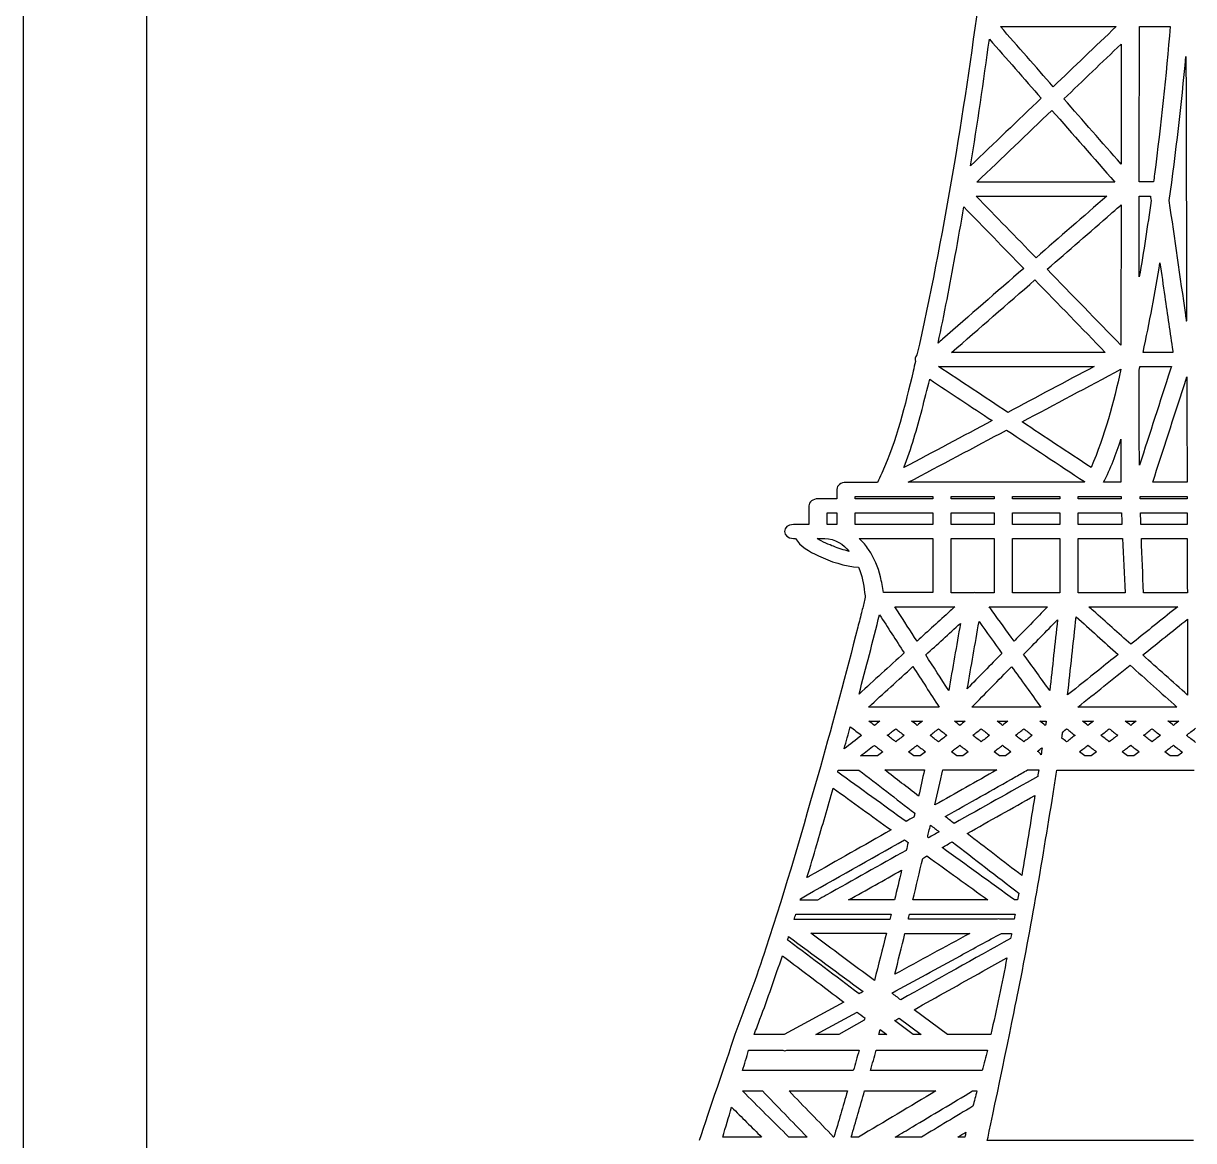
# Model space of a CAD drawing. Extents: x 385.5 to 423.8, y 888.2 to 956.4.
# Drawn here: x 385.51 to 404.66, y 905.11 to 923.4 of the extents above; entities that cross this region are included whole.
import ezdxf

# ---------------------------------------------------------------- set-up
doc = ezdxf.new("R2010")
doc.units = 0
doc.layers.add('Plan_1', color=7, linetype='CONTINUOUS')

msp = doc.modelspace()

# ---------------------------------------------------------------- linework, layer by layer
at = {"layer": 'Plan_1', "color": 7}
for p, q in [((385.51022, 888.181845), (385.51022, 956.445755)), ((387.52896, 889.787515), (387.52896, 954.839255)), ((401.50206, 923.352995), (403.39816, 923.352995)), ((401.50206, 923.352995), (401.50206, 923.352995)), ((403.39816, 923.352995), (403.39859, 923.352995)), ((403.39859, 923.352995), (403.39816, 923.352995)), ((403.39816, 923.352995), (403.39816, 923.352995)), ((403.77712, 923.350635), (403.78012, 923.353635)), ((403.78012, 923.353635), (404.28398, 923.353635)), ((404.28398, 923.353635), (404.2835, 923.353385)), ((401.32153, 923.146785), (401.32153, 923.146785)), ((404.53969, 922.863325), (404.53971, 922.863335)), ((402.54139, 922.167835), (402.54139, 922.167835)), ((402.34551, 921.979985), (402.34551, 921.979985)), ((403.37503, 920.806385), (401.11881, 920.806385)), ((403.77627, 920.807105), (403.77627, 920.921755)), ((404.0085, 920.807105), (403.77627, 920.807105)), ((401.10472, 920.575685), (403.24459, 920.575685)), ((401.10472, 920.575685), (401.10472, 920.575685)), ((403.77665, 920.575685), (403.96017, 920.575685)), ((400.90358, 920.400055), (400.90362, 920.400085)), ((403.47685, 920.431055), (403.47685, 920.431035)), ((403.96802, 920.501885), (403.96828, 920.501855)), ((402.26765, 919.377235), (402.26806, 919.377575)), ((402.06708, 919.202335), (402.06708, 919.202335)), ((404.1933, 918.931155), (404.19372, 918.931135)), ((404.55125, 918.530365), (404.55171, 918.527365)), ((404.55125, 918.530345), (404.55125, 918.530365)), ((404.55125, 918.527345), (404.55125, 918.530345)), ((404.55171, 918.527365), (404.55125, 918.527345)), ((403.47638, 918.460855), (403.47638, 918.132835)), ((403.21935, 918.015805), (400.70475, 918.015805)), ((404.32544, 918.015825), (403.83782, 918.015825)), ((400.48789, 917.785445), (403.03715, 917.785445)), ((400.48789, 917.785445), (400.48789, 917.785445)), ((403.47468, 917.738805), (403.47468, 917.738805)), ((403.78657, 917.784425), (404.30069, 917.784425)), ((404.28189, 917.726225), (404.28222, 917.726225)), ((400.34544, 917.576155), (400.34544, 917.576155)), ((404.55416, 917.614645), (404.55385, 917.614645)), ((400.21888, 917.082425), (400.21888, 917.082425)), ((401.60266, 916.743385), (401.60254, 916.743525)), ((403.47638, 916.593795), (403.47638, 916.593795)), ((399.48833, 915.888205), (398.9755, 915.888205)), ((400.25405, 915.888955), (399.99525, 915.888955)), ((402.87258, 915.888955), (400.25405, 915.888955)), ((402.87758, 915.898955), (402.87258, 915.888955)), ((402.87755, 915.899335), (402.87758, 915.898955)), ((403.47597, 915.888745), (403.19283, 915.888745)), ((404.55885, 915.888745), (403.99635, 915.888745)), ((398.82623, 915.618375), (398.51613, 915.618375)), ((398.82623, 915.772855), (398.82623, 915.618375)), ((399.12429, 915.618595), (399.12429, 915.657695)), ((399.12429, 915.657695), (399.1243, 915.657695)), ((400.31894, 915.618595), (399.12429, 915.618595)), ((399.1243, 915.657695), (399.57085, 915.657695)), ((399.62605, 915.657695), (400.39596, 915.657695)), ((400.39594, 915.618595), (400.31894, 915.618595)), ((400.69492, 915.657375), (401.39852, 915.657375)), ((400.69492, 915.618275), (400.69492, 915.657375)), ((400.69492, 915.657375), (400.69492, 915.657375)), ((401.39852, 915.618275), (400.69492, 915.618275)), ((401.39852, 915.657375), (401.39852, 915.618275)), ((401.69835, 915.657025), (402.47426, 915.657025)), ((401.69835, 915.617825), (401.69835, 915.657025)), ((401.69835, 915.657025), (401.69835, 915.657025)), ((402.47426, 915.617825), (401.69835, 915.617825)), ((402.47426, 915.657025), (402.47426, 915.617825)), ((402.7736, 915.618925), (402.7736, 915.658025)), ((402.7736, 915.658025), (402.77365, 915.658025)), ((403.47847, 915.618925), (402.7736, 915.618925)), ((402.77365, 915.658025), (403.43022, 915.658025)), ((403.43022, 915.658025), (403.47762, 915.658025)), ((403.78952, 915.657025), (404.55946, 915.657025)), ((403.78981, 915.657025), (403.78952, 915.657025)), ((404.55946, 915.617825), (403.79081, 915.617825)), ((404.55946, 915.657025), (404.55946, 915.617825)), ((398.36683, 915.503025), (398.36683, 915.199175)), ((398.6649, 915.388175), (398.82488, 915.388175)), ((398.6649, 915.199675), (398.6649, 915.388175)), ((398.6649, 915.388175), (398.6649, 915.388175)), ((398.82488, 915.388175), (398.82488, 915.199675)), ((399.1243, 915.387855), (400.39594, 915.387855)), ((399.1243, 915.199345), (399.1243, 915.387855)), ((399.1243, 915.387855), (399.1243, 915.387855)), ((400.39594, 915.387855), (400.39594, 915.199345)), ((400.69492, 915.387505), (401.39852, 915.387505)), ((400.69492, 915.199025), (400.69492, 915.387505)), ((400.69492, 915.387505), (400.69492, 915.387505)), ((401.39852, 915.387505), (401.39852, 915.199025)), ((401.69835, 915.387175), (402.47426, 915.387175)), ((401.69835, 915.198655), (401.69835, 915.387175)), ((401.69835, 915.387175), (401.69835, 915.387175)), ((402.47426, 915.387175), (402.47426, 915.198655)), ((402.77294, 915.199345), (402.77294, 915.387855)), ((402.77294, 915.387855), (402.90471, 915.387855)), ((402.90471, 915.387855), (402.90498, 915.387855)), ((402.90498, 915.387855), (403.48413, 915.387855)), ((403.79679, 915.387175), (404.55987, 915.387175)), ((403.79679, 915.387175), (403.79679, 915.387175)), ((398.26249, 915.199175), (398.11534, 915.199175)), ((398.36683, 915.199175), (398.26249, 915.199175)), ((398.82488, 915.199675), (398.6649, 915.199675)), ((400.3955, 915.199345), (399.1243, 915.199345)), ((400.39594, 915.199345), (400.3955, 915.199345)), ((401.39852, 915.199025), (400.69492, 915.199025)), ((402.47426, 915.198655), (401.69835, 915.198655)), ((403.49113, 915.199345), (402.77294, 915.199345)), ((404.56029, 915.198655), (403.80279, 915.198655)), ((398.11534, 914.968815), (398.14914, 914.968815)), ((398.50237, 914.969365), (398.62813, 914.969365)), ((398.62813, 914.969365), (398.62813, 914.969325)), ((399.19182, 914.968935), (399.19184, 914.968935)), ((399.19184, 914.968935), (400.39545, 914.968935)), ((400.39545, 914.968935), (400.39545, 914.081875)), ((400.69529, 914.081525), (400.69529, 914.968645)), ((400.69529, 914.968645), (401.39892, 914.968645)), ((401.39892, 914.968645), (401.39891, 914.968645)), ((401.69835, 914.081195), (401.69835, 914.968295)), ((401.69835, 914.968295), (402.42804, 914.968295)), ((402.42804, 914.968295), (402.47424, 914.968295)), ((402.47424, 914.968295), (402.47426, 914.968295)), ((402.47426, 914.968295), (402.47426, 914.081195)), ((402.77327, 914.080875), (402.77327, 914.967975)), ((402.77327, 914.967975), (403.50172, 914.967975)), ((403.50172, 914.967975), (403.50167, 914.967975)), ((403.81031, 914.968295), (404.56052, 914.968295)), ((404.56052, 914.968295), (404.56067, 914.968295)), ((400.23168, 914.081875), (399.58707, 914.081875)), ((400.39545, 914.081875), (400.23168, 914.081875)), ((401.06703, 914.081525), (400.69529, 914.081525)), ((401.39852, 914.081525), (401.08883, 914.081525)), ((401.39891, 914.081525), (401.39891, 914.081525)), ((402.47426, 914.081195), (401.69835, 914.081195)), ((403.54537, 914.080875), (402.77327, 914.080875)), ((404.56267, 914.081195), (403.84451, 914.081195)), ((399.5238, 913.721175), (399.52424, 913.721175)), ((399.77397, 913.851135), (399.77398, 913.851175)), ((399.77398, 913.851175), (400.75563, 913.851175)), ((401.3194, 913.851175), (401.31942, 913.851175)), ((401.31942, 913.851175), (402.27581, 913.851175)), ((402.74247, 913.684755), (402.74247, 913.684755)), ((402.94944, 913.851175), (403.92082, 913.851175)), ((402.94947, 913.851175), (402.94944, 913.851175)), ((403.92082, 913.851175), (404.40419, 913.851175)), ((400.84795, 913.579095), (400.84795, 913.579095)), ((401.15233, 913.608675), (401.15233, 913.608675)), ((402.4379, 913.636815), (402.4379, 913.636815)), ((403.83267, 913.061045), (403.83307, 913.061045)), ((400.07129, 912.870865), (400.07129, 912.870865)), ((401.68597, 912.869495), (401.68597, 912.869495)), ((403.62527, 912.894345), (403.62527, 912.894345)), ((400.49816, 912.207295), (399.34461, 912.207295)), ((402.16372, 912.207665), (401.03751, 912.207665)), ((404.39214, 912.207665), (402.76938, 912.207665)), ((399.35102, 911.976575), (399.52936, 911.976575)), ((399.35106, 911.976575), (399.35102, 911.976575)), ((400.04992, 911.977965), (400.22826, 911.977965)), ((400.04996, 911.977965), (400.04992, 911.977965)), ((400.74878, 911.976925), (400.92759, 911.976925)), ((400.74879, 911.976925), (400.74878, 911.976925)), ((401.4477, 911.977965), (401.62651, 911.977965)), ((401.44771, 911.977965), (401.4477, 911.977965)), ((402.14782, 911.977705), (402.25218, 911.977705)), ((402.25218, 911.977705), (402.25222, 911.977605)), ((402.84724, 911.977965), (403.02559, 911.977965)), ((402.84729, 911.977965), (402.84724, 911.977965)), ((403.54652, 911.977965), (403.54653, 911.977965)), ((403.54653, 911.977965), (403.72492, 911.977965)), ((404.24591, 911.977965), (404.42425, 911.977965)), ((404.24595, 911.977965), (404.24591, 911.977965)), ((399.04496, 911.885905), (399.04496, 911.885905)), ((400.48915, 911.851725), (400.48915, 911.851725)), ((402.24222, 911.912605), (402.23722, 911.908605)), ((402.58632, 911.851715), (402.58632, 911.851725)), ((399.4392, 911.581525), (399.43955, 911.581525)), ((399.65126, 911.745895), (399.65126, 911.745895)), ((400.13886, 911.582875), (400.13885, 911.582875)), ((401.04993, 911.745895), (401.04993, 911.745895)), ((401.53753, 911.582875), (401.53752, 911.582875)), ((401.74882, 911.745895), (401.74882, 911.745895)), ((402.93569, 911.582875), (402.93575, 911.582875)), ((403.14748, 911.745895), (403.14748, 911.745895)), ((403.63511, 911.582875), (403.6351, 911.582875)), ((403.84684, 911.745895), (403.84684, 911.745895)), ((404.33435, 911.582945), (404.33441, 911.582875)), ((399.24626, 911.407645), (399.21376, 911.407645)), ((399.49049, 911.407645), (399.25996, 911.407645)), ((400.18939, 911.408975), (400.08799, 911.408975)), ((400.70005, 911.476375), (400.70007, 911.476375)), ((400.88865, 911.408975), (400.78725, 911.408975)), ((401.58805, 911.408975), (401.48706, 911.408975)), ((402.18601, 911.543095), (402.18641, 911.543095)), ((402.98619, 911.408975), (402.88525, 911.408975)), ((403.68598, 911.408975), (403.58458, 911.408975)), ((404.40883, 911.409045), (404.28392, 911.409045)), ((398.84808, 911.176955), (399.18553, 911.176955)), ((399.60847, 911.178645), (400.25952, 911.178645)), ((400.25952, 911.178645), (400.25949, 911.178645)), ((400.56099, 911.178645), (401.44469, 911.178645)), ((400.56099, 911.178645), (400.56099, 911.178645)), ((401.94691, 911.178665), (402.12997, 911.178665)), ((402.42761, 911.177305), (402.42802, 911.177315)), ((402.42802, 911.177315), (403.16754, 911.177315)), ((403.16754, 911.177315), (404.67315, 911.177315)), ((398.76498, 910.880595), (398.76499, 910.880565)), ((400.10088, 910.471555), (400.10123, 910.471565)), ((400.35748, 910.275255), (400.35742, 910.275215)), ((400.59953, 910.415045), (400.59954, 910.415045)), ((400.95797, 910.137765), (400.95797, 910.138095)), ((398.49723, 909.955725), (398.49767, 909.955725)), ((399.93372, 910.035325), (399.93358, 910.035345)), ((400.54777, 909.908445), (400.54784, 909.908435)), ((400.30099, 909.770575), (400.30095, 909.770595)), ((401.80323, 909.161185), (401.80318, 909.160845)), ((398.50962, 909.047845), (398.22478, 909.047845)), ((399.76973, 909.048865), (399.01607, 909.048865)), ((399.01607, 909.048865), (399.01607, 909.048865)), ((401.29797, 909.049585), (400.07041, 909.049585)), ((401.78348, 909.049265), (401.73558, 909.049265)), ((399.69272, 908.732065), (398.12637, 908.732065)), ((398.15337, 908.817165), (398.15338, 908.817165)), ((398.15338, 908.817165), (399.71332, 908.817165)), ((401.43526, 908.733085), (399.99553, 908.733085)), ((400.01613, 908.818185), (401.74284, 908.818185)), ((401.72742, 908.733085), (401.51316, 908.733085)), ((401.74284, 908.818185), (401.74282, 908.818185)), ((398.03656, 908.450195), (398.03658, 908.450295)), ((398.39888, 908.503085), (399.63543, 908.503085)), ((398.39888, 908.503085), (398.39888, 908.503085)), ((399.93958, 908.502405), (399.93958, 908.502395)), ((401.51825, 908.502375), (401.51828, 908.502395)), ((401.51828, 908.502395), (401.6855, 908.502395)), ((397.93306, 908.136245), (397.93307, 908.136245)), ((398.93911, 907.378115), (397.96433, 906.846945)), ((398.481, 906.846615), (399.15594, 907.214445)), ((400.63631, 906.846615), (400.08882, 907.251495)), ((399.27351, 907.079045), (398.85861, 906.846625)), ((400.07258, 906.846615), (399.77105, 907.073565)), ((399.84285, 907.114065), (399.84289, 907.114085)), ((399.84289, 907.114085), (400.20431, 906.846635)), ((397.96433, 906.846945), (397.47213, 906.846925)), ((398.85861, 906.846625), (398.48097, 906.846665)), ((398.48097, 906.846665), (398.481, 906.846615)), ((398.48138, 906.846575), (398.48138, 906.846575)), ((399.51525, 906.846595), (399.53706, 906.927595)), ((399.64444, 906.846595), (399.51525, 906.846595)), ((399.53706, 906.927595), (399.64444, 906.846595)), ((400.20431, 906.846635), (400.07258, 906.846615)), ((400.6368, 906.846615), (400.63631, 906.846615)), ((401.34635, 906.846615), (400.6368, 906.846615)), ((397.38137, 906.587335), (397.94302, 906.587335)), ((398.00581, 906.587335), (399.18978, 906.587335)), ((398.00592, 906.587335), (398.00581, 906.587335)), ((399.47071, 906.587665), (401.23854, 906.587665)), ((399.47073, 906.587665), (399.47071, 906.587665)), ((401.23854, 906.587665), (401.28994, 906.587665)), ((397.33087, 906.254865), (397.28217, 906.254865)), ((399.09438, 906.254865), (397.33087, 906.254865)), ((401.20394, 906.255195), (399.37583, 906.255195)), ((397.28081, 905.922105), (397.60716, 905.922105)), ((397.60716, 905.922105), (397.60716, 905.922105)), ((398.04258, 905.922105), (398.99812, 905.922105)), ((398.04271, 905.922105), (398.04258, 905.922105)), ((399.28039, 905.921735), (400.44682, 905.921735)), ((399.28039, 905.921735), (399.28039, 905.921735)), ((401.0474, 905.921345), (401.0574, 905.921345)), ((401.0574, 905.921345), (401.1177, 905.921345)), ((397.10288, 905.655965), (397.10288, 905.655965)), ((400.06294, 905.333395), (400.06276, 905.333395)), ((397.06781, 905.165965), (396.9566, 905.165965)), ((397.59433, 905.165965), (397.06781, 905.165965)), ((398.33772, 905.166685), (398.03877, 905.166685)), ((398.77827, 905.166685), (398.77327, 905.166685)), ((399.18203, 905.166335), (399.06185, 905.166335)), ((400.21048, 905.166335), (399.78232, 905.166335)), ((400.21095, 905.165945), (400.21048, 905.166335)), ((400.91813, 905.166335), (400.80651, 905.166335)), ((400.93912, 905.245635), (400.93913, 905.245635)), ((401.83566, 905.108825), (401.28815, 905.108825)), ((404.66552, 905.108825), (401.83566, 905.108825))]:
    msp.add_line(p, q, dxfattribs=at)
for points in [[(401.15815, 923.871735), (400.90452, 921.945765), (400.56833, 919.876235), (400.13636, 917.974755)], [(402.36735, 922.366535), (402.07862, 922.695265), (401.79035, 923.024335), (401.50206, 923.352995)], [(403.39816, 923.352995), (403.05468, 923.024265), (402.71082, 922.695235), (402.36735, 922.366535)], [(403.77627, 920.921755), (403.77668, 921.731275), (403.77668, 922.541155), (403.77712, 923.350635)], [(404.2835, 923.353385), (404.2142, 922.546235), (404.12908, 921.740455), (404.0256, 920.935705)], [(401.01524, 921.073185), (401.12602, 921.763605), (401.22783, 922.454705), (401.32153, 923.146785)], [(401.32153, 923.146785), (401.60467, 922.824215), (401.88782, 922.501635), (402.17055, 922.179065)], [(402.54139, 922.167835), (402.85322, 922.466605), (403.16587, 922.765035), (403.47816, 923.064135)], [(403.47816, 923.064135), (403.47816, 922.409455), (403.4777, 921.755105), (403.4777, 921.100735)], [(404.26639, 920.503175), (404.37546, 921.288205), (404.46574, 922.075255), (404.53969, 922.863325)], [(404.53971, 922.863335), (404.54371, 921.418985), (404.54771, 919.974695), (404.55121, 918.530365)], [(402.17055, 922.179065), (401.78559, 921.810555), (401.40022, 921.442015), (401.01524, 921.073185)], [(403.4777, 921.100735), (403.16592, 921.456355), (402.85368, 921.811905), (402.54139, 922.167835)], [(401.11881, 920.806385), (401.5273, 921.197335), (401.93661, 921.588685), (402.34551, 921.979985)], [(402.34551, 921.979985), (402.68858, 921.588685), (403.03156, 921.197335), (403.37503, 920.806385)], [(404.0256, 920.935705), (404.0196, 920.892905), (404.0145, 920.849905), (404.0085, 920.807105)], [(402.08547, 919.566105), (401.75868, 919.902625), (401.43146, 920.239525), (401.10472, 920.575685)], [(403.24459, 920.575685), (402.85834, 920.239155), (402.47169, 919.902625), (402.08547, 919.566105)], [(403.77624, 919.252355), (403.77624, 919.693355), (403.77665, 920.134705), (403.77665, 920.575685)], [(403.96017, 920.575685), (403.95932, 920.567685), (403.95932, 920.560085), (403.96102, 920.551585)], [(400.76373, 919.601105), (400.81203, 919.867205), (400.85823, 920.133625), (400.90358, 920.400055)], [(400.90362, 920.400085), (401.23043, 920.063585), (401.55722, 919.727015), (401.88354, 919.390855)], [(403.31388, 920.288845), (403.36818, 920.336145), (403.42295, 920.383445), (403.47685, 920.431055)], [(403.47685, 920.431035), (403.47685, 919.774335), (403.47638, 919.117605), (403.47638, 918.460855)], [(403.96828, 920.501855), (403.91098, 920.084675), (403.84764, 919.668175), (403.77624, 919.252355)], [(403.96102, 920.551585), (403.96302, 920.535285), (403.96602, 920.518585), (403.96802, 920.501885)], [(404.53671, 918.628965), (404.44691, 919.253695), (404.35664, 919.878445), (404.26639, 920.503175)], [(402.26806, 919.377575), (402.61671, 919.681425), (402.96526, 919.984995), (403.31388, 920.288845)], [(400.48224, 918.169905), (400.58578, 918.645955), (400.67688, 919.123335), (400.76373, 919.601105)], [(403.83782, 918.015825), (403.94434, 918.503795), (404.03413, 918.994125), (404.1137, 919.485125)], [(404.1137, 919.485125), (404.1402, 919.300725), (404.1667, 919.115905), (404.1933, 918.931155)], [(401.88354, 919.390855), (401.44083, 919.004975), (400.99856, 918.619785), (400.55584, 918.233905)], [(403.47638, 918.132835), (403.07307, 918.547635), (402.67055, 918.962765), (402.26765, 919.377235)], [(400.70475, 918.015805), (401.15903, 918.411535), (401.61325, 918.806955), (402.06708, 919.202335)], [(402.06708, 919.202335), (402.45119, 918.806955), (402.83527, 918.411535), (403.21935, 918.015805)], [(404.19372, 918.931135), (404.23642, 918.633405), (404.27972, 918.335655), (404.32244, 918.037925)], [(404.55121, 918.530365), (404.54621, 918.562865), (404.54121, 918.595765), (404.53671, 918.628965)], [(400.55584, 918.233905), (400.53154, 918.212405), (400.50714, 918.191005), (400.48224, 918.169905)], [(400.13636, 917.974755), (400.10596, 917.944455), (400.09736, 917.901555), (400.11066, 917.864485)], [(404.32244, 918.037925), (404.32344, 918.030925), (404.32444, 918.023325), (404.32544, 918.015825)], [(400.07556, 917.711385), (399.94256, 917.150255), (399.80524, 916.579305), (399.56273, 916.039275)], [(400.11066, 917.864485), (400.09866, 917.813485), (400.08756, 917.762435), (400.07556, 917.711385)], [(401.62262, 917.033445), (401.24452, 917.283895), (400.86602, 917.535025), (400.48789, 917.785445)], [(403.03715, 917.785445), (402.56578, 917.534985), (402.09443, 917.283855), (401.62262, 917.033445)], [(401.85705, 916.878585), (402.39642, 917.165085), (402.93533, 917.451935), (403.47468, 917.738805)], [(403.47468, 917.738805), (403.35196, 917.197425), (403.21297, 916.651285), (402.98668, 916.130325)], [(403.77466, 916.706425), (403.77466, 917.049075), (403.77507, 917.392075), (403.77507, 917.734725)], [(403.77507, 917.734725), (403.77907, 917.751425), (403.78207, 917.767725), (403.78657, 917.784425)], [(404.28222, 917.726225), (404.11456, 917.207655), (403.94732, 916.688705), (403.77966, 916.170135)], [(404.30069, 917.784425), (404.29469, 917.765025), (404.28829, 917.745625), (404.28189, 917.726225)], [(400.21927, 917.082425), (400.26337, 917.246755), (400.30527, 917.411455), (400.34544, 917.576155)], [(400.34544, 917.576155), (400.68632, 917.350225), (401.02724, 917.124605), (401.36816, 916.898675)], [(404.50836, 917.472395), (404.52336, 917.519995), (404.53866, 917.567395), (404.55416, 917.614645)], [(404.55385, 917.614645), (404.55585, 917.039225), (404.55685, 916.464175), (404.55885, 915.888745)], [(403.99635, 915.888745), (404.16705, 916.416505), (404.33728, 916.944645), (404.50836, 917.472395)], [(399.92076, 916.128975), (400.04992, 916.440655), (400.13376, 916.767655), (400.21927, 917.082425)], [(401.36816, 916.898675), (400.88611, 916.642105), (400.40317, 916.385545), (399.92076, 916.128975)], [(402.98668, 916.130325), (402.60986, 916.379735), (402.23345, 916.629155), (401.85705, 916.878585)], [(399.99525, 915.888955), (400.5312, 916.173735), (401.06715, 916.458545), (401.60266, 916.743385)], [(401.60254, 916.743525), (402.02769, 916.462125), (402.45243, 916.180705), (402.87755, 915.899335)], [(403.19283, 915.888745), (403.30749, 916.117425), (403.39859, 916.353925), (403.47638, 916.593795)], [(403.47638, 916.593795), (403.47597, 916.358695), (403.47597, 916.123875), (403.47597, 915.888745)], [(403.77966, 916.170135), (403.77666, 916.348775), (403.77466, 916.527425), (403.77466, 916.706425)], [(399.56273, 916.039275), (399.53413, 915.975675), (399.51313, 915.931775), (399.48833, 915.888205)], [(398.9755, 915.888205), (398.8943, 915.888205), (398.82623, 915.835805), (398.82623, 915.772855)], [(398.51613, 915.618375), (398.43483, 915.618375), (398.36683, 915.565575), (398.36683, 915.503025)], [(399.57085, 915.657695), (399.58925, 915.654695), (399.60855, 915.654695), (399.62605, 915.657695)], [(400.39596, 915.657695), (400.39596, 915.644795), (400.39596, 915.631895), (400.39594, 915.618595)], [(403.47762, 915.658025), (403.47806, 915.645125), (403.47847, 915.632125), (403.47847, 915.618925)], [(403.79081, 915.617825), (403.7904, 915.631125), (403.78994, 915.644025), (403.78981, 915.657025)], [(403.48413, 915.387855), (403.48613, 915.325155), (403.48913, 915.261955), (403.49113, 915.199345)], [(403.80279, 915.198655), (403.80079, 915.261655), (403.79879, 915.324555), (403.79679, 915.387175)], [(404.55987, 915.387175), (404.56029, 915.324575), (404.56029, 915.261295), (404.56029, 915.198655)], [(398.11534, 915.199175), (397.92239, 915.199175), (397.92239, 914.968815), (398.11534, 914.968815)], [(398.14914, 914.968815), (398.21844, 914.844265), (398.37581, 914.753415), (398.5247, 914.682665)], [(398.77227, 914.840395), (398.70597, 914.866295), (398.5858, 914.911895), (398.50237, 914.969365)], [(398.62813, 914.969325), (398.80222, 914.965325), (398.93184, 914.871325), (399.0255, 914.757695)], [(399.0255, 914.757695), (398.9374, 914.779795), (398.85187, 914.809695), (398.77227, 914.840395)], [(399.34582, 914.788275), (399.30432, 914.852275), (399.25252, 914.913825), (399.19182, 914.968935)], [(401.39891, 914.968645), (401.39891, 914.672925), (401.39891, 914.377245), (401.39852, 914.081525)], [(403.50167, 914.967975), (403.51537, 914.672255), (403.53247, 914.376245), (403.54537, 914.080875)], [(403.84451, 914.081195), (403.83261, 914.377245), (403.82101, 914.672925), (403.81031, 914.968295)], [(404.56067, 914.968295), (404.56152, 914.672595), (404.56167, 914.376895), (404.56267, 914.081195)], [(398.5247, 914.682665), (398.71715, 914.591465), (398.95152, 914.515585), (399.18164, 914.496495)], [(399.53877, 914.343225), (399.50457, 914.498025), (399.43734, 914.648115), (399.34582, 914.788275)], [(399.18164, 914.496495), (399.23894, 914.363815), (399.26804, 914.224645), (399.28004, 914.085445)], [(399.58707, 914.081875), (399.58007, 914.170975), (399.55677, 914.262535), (399.53877, 914.343225)], [(399.28004, 914.085445), (399.28304, 914.049645), (399.29454, 914.014345), (399.28604, 913.979965)], [(401.08883, 914.081525), (401.08183, 914.082225), (401.07433, 914.082225), (401.06703, 914.081525)], [(399.28604, 913.979965), (399.26974, 913.914365), (399.25264, 913.848925), (399.23604, 913.783275)], [(399.23604, 913.783275), (399.21374, 913.694175), (399.19114, 913.604995), (399.16844, 913.515845)], [(399.18849, 912.420645), (399.30354, 912.853825), (399.4156, 913.287305), (399.5238, 913.721175)], [(399.52424, 913.721175), (399.65852, 913.512575), (399.79288, 913.303655), (399.92714, 913.094725)], [(399.81757, 913.783435), (399.80297, 913.806235), (399.78857, 913.828735), (399.77397, 913.851135)], [(400.13756, 913.286655), (400.03104, 913.452035), (399.92412, 913.618065), (399.81757, 913.783435)], [(400.68183, 913.783275), (400.50014, 913.617965), (400.31887, 913.451995), (400.13756, 913.286655)], [(400.75563, 913.851175), (400.73123, 913.828375), (400.70643, 913.805875), (400.68183, 913.783275)], [(401.3682, 913.783475), (401.3523, 913.806275), (401.3361, 913.828775), (401.3194, 913.851175)], [(401.72578, 913.289075), (401.6064, 913.454105), (401.48752, 913.618805), (401.3682, 913.783475)], [(402.20951, 913.783475), (402.21051, 913.783475), (401.79157, 913.356285), (401.72578, 913.289075)], [(402.27581, 913.851175), (402.25401, 913.828375), (402.23171, 913.805875), (402.20951, 913.783475)], [(402.6026, 912.406375), (402.6496, 912.832395), (402.6958, 913.258405), (402.74247, 913.684755)], [(402.74247, 913.684755), (402.97172, 913.479575), (403.20058, 913.275095), (403.42934, 913.069895)], [(403.02517, 913.783475), (402.99997, 913.806275), (402.97467, 913.828775), (402.94947, 913.851175)], [(403.6368, 913.235975), (403.43323, 913.418355), (403.22875, 913.601105), (403.02517, 913.783475)], [(404.31989, 913.783475), (404.09231, 913.601105), (403.86479, 913.418355), (403.6368, 913.235975)], [(404.40419, 913.851175), (404.37589, 913.828375), (404.34769, 913.805875), (404.31989, 913.783475)], [(399.16844, 913.515845), (398.97254, 912.752245), (398.76855, 911.989715), (398.5564, 911.228865)], [(400.28135, 913.062385), (400.47023, 913.234765), (400.65864, 913.406755), (400.84795, 913.579095)], [(400.84795, 913.579095), (400.78425, 913.212475), (400.72013, 912.845835), (400.65645, 912.479175)], [(400.96091, 912.508795), (401.02461, 912.875275), (401.08837, 913.242075), (401.15233, 913.608675)], [(401.15233, 913.608675), (401.27758, 913.435185), (401.40285, 913.261415), (401.5281, 913.087925)], [(401.88316, 913.070555), (402.06793, 913.259405), (402.25271, 913.447925), (402.4379, 913.636815)], [(402.4379, 913.636815), (402.3956, 913.250595), (402.3532, 912.864375), (402.31086, 912.478165)], [(403.83307, 913.061045), (404.07686, 913.256725), (404.32071, 913.452005), (404.56453, 913.648025)], [(404.56453, 913.648025), (404.56541, 913.371375), (404.56553, 913.094725), (404.56653, 912.818075)], [(399.92714, 913.094725), (399.68077, 912.870145), (399.4344, 912.645555), (399.18849, 912.420645)], [(400.65645, 912.479175), (400.53154, 912.673455), (400.40624, 912.868125), (400.28135, 913.062385)], [(401.5281, 913.087925), (401.33902, 912.894995), (401.14996, 912.701745), (400.96091, 912.508795)], [(402.31086, 912.478165), (402.16841, 912.675525), (402.02555, 912.873205), (401.88316, 913.070555)], [(403.42934, 913.069895), (403.3233, 912.984495), (403.21721, 912.899425), (403.11115, 912.814345)], [(404.56753, 912.403275), (404.32291, 912.622425), (404.07736, 912.841555), (403.83267, 913.061045)], [(399.34461, 912.207295), (399.58668, 912.428495), (399.82878, 912.649345), (400.07129, 912.870865)], [(400.07129, 912.870865), (400.21376, 912.649675), (400.35572, 912.428495), (400.49816, 912.207295)], [(401.03751, 912.207665), (401.25353, 912.428145), (401.46949, 912.648975), (401.68597, 912.869495)], [(401.68597, 912.869495), (401.84548, 912.649015), (402.00415, 912.428185), (402.16372, 912.207665)], [(403.11115, 912.814345), (402.94177, 912.678225), (402.77198, 912.542475), (402.6026, 912.406375)], [(402.76938, 912.207665), (403.05468, 912.436295), (403.33994, 912.665665), (403.62527, 912.894345)], [(403.62527, 912.894345), (403.88101, 912.665665), (404.13683, 912.436295), (404.39214, 912.207665)], [(404.56653, 912.818075), (404.56694, 912.679945), (404.5674, 912.541445), (404.56753, 912.403275)], [(399.43996, 911.907475), (399.41046, 911.930275), (399.38056, 911.953375), (399.35106, 911.976575)], [(399.52936, 911.976575), (399.49986, 911.953475), (399.46996, 911.930675), (399.43996, 911.907475)], [(400.13936, 911.908865), (400.10946, 911.931665), (400.07946, 911.954765), (400.04996, 911.977965)], [(400.22826, 911.977965), (400.19876, 911.954865), (400.16886, 911.932065), (400.13936, 911.908865)], [(400.83819, 911.907825), (400.80869, 911.930625), (400.77829, 911.953725), (400.74879, 911.976925)], [(400.92759, 911.976925), (400.89769, 911.953825), (400.86809, 911.930925), (400.83819, 911.907825)], [(401.53761, 911.908865), (401.50761, 911.931665), (401.47771, 911.954765), (401.44771, 911.977965)], [(401.62651, 911.977965), (401.59661, 911.954865), (401.56711, 911.932065), (401.53761, 911.908865)], [(402.23722, 911.908605), (402.20772, 911.931405), (402.17782, 911.954505), (402.14782, 911.977705)], [(402.25222, 911.977605), (402.24922, 911.955805), (402.24522, 911.934005), (402.24222, 911.912605)], [(402.93619, 911.908865), (402.90669, 911.931665), (402.87679, 911.954765), (402.84729, 911.977965)], [(403.02559, 911.977965), (402.99609, 911.954865), (402.96569, 911.932065), (402.93619, 911.908865)], [(403.63552, 911.908865), (403.60602, 911.931665), (403.57602, 911.954765), (403.54652, 911.977965)], [(403.72492, 911.977965), (403.69502, 911.954865), (403.66502, 911.932065), (403.63552, 911.908865)], [(404.33485, 911.908865), (404.30535, 911.931665), (404.27545, 911.954765), (404.24595, 911.977965)], [(404.42425, 911.977965), (404.39475, 911.954865), (404.36485, 911.932065), (404.33485, 911.908865)], [(398.94596, 911.526415), (398.97886, 911.646195), (399.01226, 911.765945), (399.04496, 911.885905)], [(399.04496, 911.885905), (399.10646, 911.838705), (399.16756, 911.791405), (399.22866, 911.744215)], [(399.65126, 911.745895), (399.69746, 911.781295), (399.74366, 911.816995), (399.78941, 911.852375)], [(399.78941, 911.852375), (399.83561, 911.816975), (399.88141, 911.781275), (399.92761, 911.745895)], [(400.35101, 911.745195), (400.39721, 911.780595), (400.44301, 911.816295), (400.48915, 911.851725)], [(400.48915, 911.851725), (400.53495, 911.816325), (400.58115, 911.780625), (400.62732, 911.745195)], [(401.04993, 911.745895), (401.09613, 911.781295), (401.14193, 911.816995), (401.18807, 911.852375)], [(401.18807, 911.852375), (401.23427, 911.816975), (401.27967, 911.781275), (401.32581, 911.745895)], [(401.74882, 911.745895), (401.79502, 911.781295), (401.84082, 911.816995), (401.88699, 911.852375)], [(401.88699, 911.852375), (401.93319, 911.816975), (401.97889, 911.781275), (402.02514, 911.745895)], [(402.50842, 911.699265), (402.52382, 911.796065), (402.49942, 911.785565), (402.58632, 911.851715)], [(402.58632, 911.851725), (402.63252, 911.816325), (402.67832, 911.780625), (402.72447, 911.745195)], [(403.14748, 911.745895), (403.19328, 911.781295), (403.23948, 911.816995), (403.28522, 911.852375)], [(403.28522, 911.852375), (403.33142, 911.816975), (403.37722, 911.781275), (403.42337, 911.745895)], [(403.84684, 911.745895), (403.89304, 911.781295), (403.93884, 911.816995), (403.98458, 911.852375)], [(403.98458, 911.852375), (404.03078, 911.816975), (404.07698, 911.781275), (404.12272, 911.745895)], [(404.54615, 911.744875), (404.59575, 911.783675), (404.64624, 911.821775), (404.69586, 911.860545)], [(399.22866, 911.744215), (399.13456, 911.671715), (399.04046, 911.598895), (398.94596, 911.526415)], [(399.21376, 911.407645), (399.28906, 911.465545), (399.36434, 911.523655), (399.4392, 911.581525)], [(399.43955, 911.581525), (399.48575, 911.546125), (399.53145, 911.510425), (399.57769, 911.475045)], [(399.78941, 911.639725), (399.74361, 911.675125), (399.69751, 911.710825), (399.65126, 911.745895)], [(399.92761, 911.745895), (399.88141, 911.710495), (399.83521, 911.675095), (399.78941, 911.639725)], [(400.00069, 911.476375), (400.04689, 911.511775), (400.09269, 911.547475), (400.13886, 911.582875)], [(400.13885, 911.582875), (400.18465, 911.547475), (400.23085, 911.511775), (400.27659, 911.476375)], [(400.48915, 911.639065), (400.44295, 911.674465), (400.39725, 911.710165), (400.35101, 911.745195)], [(400.62732, 911.745195), (400.58112, 911.709795), (400.53492, 911.674495), (400.48915, 911.639065)], [(400.70007, 911.476375), (400.74627, 911.511775), (400.79197, 911.547475), (400.83821, 911.582875)], [(400.83821, 911.582875), (400.88441, 911.547475), (400.93011, 911.511775), (400.97595, 911.476375)], [(401.18807, 911.639725), (401.14187, 911.675125), (401.09617, 911.710825), (401.04993, 911.745895)], [(401.32581, 911.745895), (401.27961, 911.710495), (401.23391, 911.675095), (401.18807, 911.639725)], [(401.39936, 911.476375), (401.44556, 911.511775), (401.49136, 911.547475), (401.53753, 911.582875)], [(401.53752, 911.582875), (401.58372, 911.547475), (401.62952, 911.511775), (401.67525, 911.476375)], [(401.88699, 911.639725), (401.84079, 911.675125), (401.79499, 911.710825), (401.74882, 911.745895)], [(402.02514, 911.745895), (401.97894, 911.710495), (401.93314, 911.675095), (401.88699, 911.639725)], [(402.58632, 911.639065), (402.56022, 911.659165), (402.53462, 911.679165), (402.50842, 911.699265)], [(402.72447, 911.745195), (402.67827, 911.709795), (402.63257, 911.674495), (402.58632, 911.639065)], [(402.79795, 911.476375), (402.84375, 911.511775), (402.88995, 911.547475), (402.93569, 911.582875)], [(402.93575, 911.582875), (402.98195, 911.547475), (403.02815, 911.511775), (403.07389, 911.476375)], [(403.28522, 911.639725), (403.23902, 911.675125), (403.19332, 911.710825), (403.14748, 911.745895)], [(403.42337, 911.745895), (403.37717, 911.710495), (403.33137, 911.675095), (403.28522, 911.639725)], [(403.49738, 911.476375), (403.54358, 911.511775), (403.58928, 911.547475), (403.63511, 911.582875)], [(403.6351, 911.582875), (403.6813, 911.547475), (403.7271, 911.511775), (403.77328, 911.476375)], [(403.98458, 911.639725), (403.93878, 911.675125), (403.89258, 911.710825), (403.84684, 911.745895)], [(404.12272, 911.745895), (404.07652, 911.710495), (404.03072, 911.675095), (403.98458, 911.639725)], [(404.19662, 911.476445), (404.24282, 911.511845), (404.28902, 911.547545), (404.33435, 911.582945)], [(404.33441, 911.582875), (404.38451, 911.544475), (404.43447, 911.505975), (404.48453, 911.467545)], [(404.69586, 911.629515), (404.64626, 911.668315), (404.59577, 911.706815), (404.54615, 911.744875)], [(399.25996, 911.407645), (399.25596, 911.407985), (399.25096, 911.407985), (399.24626, 911.407645)], [(399.57769, 911.475045), (399.54859, 911.452545), (399.51959, 911.430145), (399.49049, 911.407645)], [(400.08799, 911.408975), (400.05889, 911.431475), (400.02979, 911.453875), (400.00069, 911.476375)], [(400.27659, 911.476375), (400.24749, 911.453875), (400.21839, 911.431475), (400.18939, 911.408975)], [(400.78725, 911.408975), (400.75815, 911.431475), (400.72955, 911.453875), (400.70005, 911.476375)], [(400.97595, 911.476375), (400.94685, 911.453875), (400.91735, 911.431475), (400.88865, 911.408975)], [(401.48706, 911.408975), (401.45756, 911.431475), (401.42886, 911.453875), (401.39936, 911.476375)], [(401.67525, 911.476375), (401.64615, 911.453875), (401.61705, 911.431475), (401.58805, 911.408975)], [(402.10861, 911.483195), (402.13421, 911.502895), (402.16041, 911.522995), (402.18601, 911.543095)], [(402.16891, 911.428095), (402.15561, 911.451195), (402.13421, 911.470595), (402.10861, 911.483195)], [(402.18641, 911.543095), (402.18041, 911.504595), (402.17481, 911.466495), (402.16891, 911.428095)], [(402.88525, 911.408975), (402.85615, 911.431475), (402.82705, 911.453875), (402.79795, 911.476375)], [(403.07389, 911.476375), (403.04479, 911.453875), (403.01579, 911.431475), (402.98619, 911.408975)], [(403.58458, 911.408975), (403.55548, 911.431475), (403.52648, 911.453875), (403.49738, 911.476375)], [(403.77328, 911.476375), (403.74378, 911.453875), (403.71508, 911.431475), (403.68598, 911.408975)], [(404.28392, 911.409045), (404.25482, 911.431545), (404.22572, 911.453945), (404.19662, 911.476445)], [(404.48453, 911.467545), (404.45933, 911.448145), (404.43403, 911.428745), (404.40883, 911.409045)], [(398.5564, 911.228865), (398.26963, 910.234445), (397.98968, 909.246595), (397.66415, 908.258955)], [(398.83908, 911.143255), (398.84208, 911.154455), (398.84508, 911.165755), (398.84808, 911.176955)], [(399.95798, 910.334065), (399.585, 910.603915), (399.21201, 910.873415), (398.83908, 911.143255)], [(399.18553, 911.176955), (399.49092, 910.941485), (399.7959, 910.706355), (400.10088, 910.471555)], [(400.16409, 910.750615), (399.9789, 910.893165), (399.79371, 911.035745), (399.60847, 911.178645)], [(400.25949, 911.178645), (400.22739, 911.035745), (400.19619, 910.893165), (400.16409, 910.750615)], [(401.44469, 911.178645), (401.10678, 910.987395), (400.76974, 910.795825), (400.43186, 910.604595)], [(400.43186, 910.604595), (400.47596, 910.795845), (400.51866, 910.987095), (400.56099, 911.178645)], [(400.59954, 910.415045), (400.98535, 910.633525), (401.37115, 910.852285), (401.75698, 911.070795)], [(402.11327, 911.070795), (401.65688, 910.814915), (401.20094, 910.558995), (400.74453, 910.303115)], [(401.75698, 911.070795), (401.82028, 911.106495), (401.88357, 911.142295), (401.94691, 911.178665)], [(402.12997, 911.178665), (402.12397, 911.142565), (402.11887, 911.106565), (402.11327, 911.070795)], [(402.38271, 910.895555), (402.39771, 910.989155), (402.41261, 911.083405), (402.42761, 911.177305)], [(398.49767, 909.955725), (398.58837, 910.263655), (398.67727, 910.571995), (398.76498, 910.880595)], [(398.76499, 910.880565), (399.08065, 910.651895), (399.39716, 910.423575), (399.71242, 910.195245)], [(401.77791, 907.466935), (402.00592, 908.606505), (402.20007, 909.750535), (402.38271, 910.895555)], [(400.95797, 910.138095), (401.32709, 910.345295), (401.69665, 910.552175), (402.06575, 910.759115)], [(402.06575, 910.759115), (401.99735, 910.322215), (401.92678, 909.885265), (401.85233, 909.448715)], [(400.10123, 910.471565), (400.09623, 910.450065), (400.09123, 910.428665), (400.08673, 910.407265)], [(400.08673, 910.407265), (400.04353, 910.383065), (400.00033, 910.358565), (399.95798, 910.334065)], [(400.33308, 910.170115), (400.34108, 910.205015), (400.34928, 910.240315), (400.35748, 910.275255)], [(400.35742, 910.275215), (400.40492, 910.238515), (400.45232, 910.202115), (400.5003, 910.165315)], [(400.74453, 910.303115), (400.69623, 910.340215), (400.64743, 910.377615), (400.59953, 910.415045)], [(399.71242, 910.195245), (399.2697, 909.944125), (398.82699, 909.692995), (398.38389, 909.441895)], [(400.31208, 910.078915), (400.31908, 910.109215), (400.32618, 910.139515), (400.33308, 910.170115)], [(400.32708, 910.068015), (400.32208, 910.072015), (400.31708, 910.075015), (400.31208, 910.078915)], [(400.5003, 910.165315), (400.4426, 910.132615), (400.38523, 910.100315), (400.32708, 910.068015)], [(401.85233, 909.448715), (401.55421, 909.678395), (401.25608, 909.908065), (400.95797, 910.137765)], [(398.23178, 909.070645), (398.79899, 909.392175), (399.3661, 909.713725), (399.93372, 910.035325)], [(398.33599, 909.414695), (398.39029, 909.595025), (398.44421, 909.775395), (398.49723, 909.955725)], [(399.96138, 909.861775), (399.52508, 909.616815), (399.08793, 909.371795), (398.65124, 909.127145)], [(399.93358, 910.035345), (399.95328, 910.021345), (399.97248, 910.007445), (399.99218, 909.993145)], [(399.99218, 909.993145), (399.98188, 909.949245), (399.97208, 909.905745), (399.96138, 909.861775)], [(401.73558, 909.049265), (401.3395, 909.335765), (400.94383, 909.621925), (400.54777, 909.908445)], [(400.54784, 909.908435), (400.60304, 909.939435), (400.6582, 909.970435), (400.71338, 910.001335)], [(400.71338, 910.001335), (401.07653, 909.721285), (401.44006, 909.441235), (401.80323, 909.161185)], [(400.07041, 909.049585), (400.12431, 909.276555), (400.17779, 909.503835), (400.23039, 909.730775)], [(400.23039, 909.730775), (400.25349, 909.744375), (400.27749, 909.757375), (400.30099, 909.770575)], [(400.30095, 909.770595), (400.6333, 909.530385), (400.96562, 909.289795), (401.29797, 909.049585)], [(399.01607, 909.048865), (399.30606, 909.211175), (399.59564, 909.373825), (399.88522, 909.536125)], [(399.88522, 909.536125), (399.84672, 909.373455), (399.80862, 909.211175), (399.76973, 909.048865)], [(398.38389, 909.441895), (398.36809, 909.432895), (398.35179, 909.423795), (398.33599, 909.414695)], [(398.65124, 909.127145), (398.60424, 909.100545), (398.55674, 909.074045), (398.50962, 909.047845)], [(401.80318, 909.160845), (401.79618, 909.123745), (401.78998, 909.086345), (401.78348, 909.049265)], [(398.22478, 909.047845), (398.22778, 909.054845), (398.22978, 909.062745), (398.23178, 909.070645)], [(398.12637, 908.732065), (398.13537, 908.760265), (398.14427, 908.788865), (398.15337, 908.817165)], [(399.71332, 908.817165), (399.70732, 908.788965), (399.69962, 908.760365), (399.69272, 908.732065)], [(399.99553, 908.733085), (400.00253, 908.761285), (400.00923, 908.789885), (400.01613, 908.818185)], [(401.51316, 908.733085), (401.48916, 908.739085), (401.46266, 908.740085), (401.43526, 908.733085)], [(401.74282, 908.818185), (401.73782, 908.789885), (401.73252, 908.761385), (401.72742, 908.733085)], [(398.01866, 908.394395), (398.02466, 908.413095), (398.03066, 908.431495), (398.03656, 908.450195)], [(398.04386, 908.375395), (398.03486, 908.381395), (398.02716, 908.387995), (398.01866, 908.394395)], [(398.03658, 908.450295), (398.44253, 908.149845), (398.84883, 907.849745), (399.25477, 907.549265)], [(399.18847, 907.513165), (398.80694, 907.800695), (398.42539, 908.088215), (398.04386, 908.375395)], [(399.44166, 907.731295), (399.09404, 907.988855), (398.74632, 908.245675), (398.39888, 908.503085)], [(399.63543, 908.503085), (399.57173, 908.245485), (399.50714, 907.988585), (399.44166, 907.731295)], [(399.7736, 907.833095), (399.8297, 908.055995), (399.88522, 908.279175), (399.93958, 908.502405)], [(401.00128, 908.502245), (400.59207, 908.279075), (400.18284, 908.056285), (399.7736, 907.833095)], [(401.6701, 908.420695), (401.07042, 908.085215), (400.47076, 907.749655), (399.87196, 907.413825)], [(399.93958, 908.502395), (400.29374, 908.502395), (400.64702, 908.502395), (401.00128, 908.502245)], [(400.84714, 908.136575), (401.07083, 908.258745), (401.29454, 908.380545), (401.51825, 908.502375)], [(401.6855, 908.502395), (401.6805, 908.475195), (401.6755, 908.447995), (401.6701, 908.420695)], [(397.66415, 908.258955), (397.50804, 907.784975), (397.33438, 907.315045), (397.15475, 906.846475)], [(397.56693, 907.097045), (397.69652, 907.441765), (397.8176, 907.788145), (397.93306, 908.136245)], [(397.93307, 908.136245), (398.26841, 907.883435), (398.60421, 907.630965), (398.93911, 907.378115)], [(399.72307, 907.523745), (400.09775, 907.727915), (400.47246, 907.932395), (400.84714, 908.136575)], [(401.21465, 907.881715), (401.34594, 907.955215), (401.47729, 908.028715), (401.609, 908.102195)], [(401.609, 908.102195), (401.5273, 907.682645), (401.44052, 907.264095), (401.34635, 906.846615)], [(400.08882, 907.251495), (400.46394, 907.461815), (400.83904, 907.671745), (401.21465, 907.881715)], [(399.25477, 907.549265), (399.23257, 907.537365), (399.21027, 907.525165), (399.18847, 907.513165)], [(399.87196, 907.413825), (399.82236, 907.450525), (399.77276, 907.486925), (399.72307, 907.523745)], [(401.28815, 905.108825), (401.33435, 905.315355), (401.73645, 907.259725), (401.77791, 907.466935)], [(399.15594, 907.214445), (399.19874, 907.182445), (399.24104, 907.150445), (399.28381, 907.118145)], [(397.47213, 906.846925), (397.50373, 906.930225), (397.53533, 907.013425), (397.56693, 907.097045)], [(399.28381, 907.118145), (399.28081, 907.104845), (399.27681, 907.091945), (399.27351, 907.079045)], [(399.77105, 907.073565), (399.79505, 907.087165), (399.81895, 907.100465), (399.84285, 907.114065)], [(397.15475, 906.846475), (396.99266, 906.341525), (396.73431, 905.614345), (396.57389, 905.108715)], [(397.28217, 906.254865), (397.31517, 906.365795), (397.34847, 906.476385), (397.38137, 906.587335)], [(397.94302, 906.587335), (397.96222, 906.579335), (397.98322, 906.579335), (398.00592, 906.587335)], [(399.18978, 906.587335), (399.15818, 906.476405), (399.12598, 906.365815), (399.09438, 906.254865)], [(399.37583, 906.255195), (399.40743, 906.366115), (399.43913, 906.476715), (399.47073, 906.587665)], [(401.28994, 906.587665), (401.26164, 906.476735), (401.23304, 906.366185), (401.20394, 906.255195)], [(398.03877, 905.166685), (397.78596, 905.418505), (397.53359, 905.670285), (397.28081, 905.922105)], [(397.60716, 905.922105), (397.85098, 905.670635), (398.09439, 905.418505), (398.33772, 905.166685)], [(398.77327, 905.166685), (398.52948, 905.418505), (398.28607, 905.670285), (398.04271, 905.922105)], [(398.99812, 905.922105), (398.92492, 905.670635), (398.85187, 905.418505), (398.77827, 905.166685)], [(399.06185, 905.166335), (399.13495, 905.418115), (399.2077, 905.669915), (399.28039, 905.921735)], [(400.44682, 905.921735), (400.02512, 905.670265), (399.60332, 905.418115), (399.18203, 905.166335)], [(400.06276, 905.333395), (400.39084, 905.529715), (400.71933, 905.725735), (401.0474, 905.921345)], [(401.1177, 905.921345), (401.0963, 905.838645), (401.0745, 905.755315), (401.0527, 905.672625)], [(396.9566, 905.165965), (397.0053, 905.328985), (397.0537, 905.492645), (397.10288, 905.655965)], [(397.10288, 905.655965), (397.26667, 905.492645), (397.43052, 905.328985), (397.59433, 905.165965)], [(401.0527, 905.672625), (400.77211, 905.503845), (400.49154, 905.334745), (400.21095, 905.165945)], [(399.78232, 905.166335), (399.87602, 905.221735), (399.9688, 905.277585), (400.06294, 905.333395)], [(400.80651, 905.166335), (400.85061, 905.192835), (400.89461, 905.219435), (400.93912, 905.245635)], [(400.93913, 905.245635), (400.93213, 905.219135), (400.92543, 905.192535), (400.91813, 905.166335)]]:
    msp.add_open_spline(points, degree=3, dxfattribs=at)

doc.saveas('drawing.dxf')
